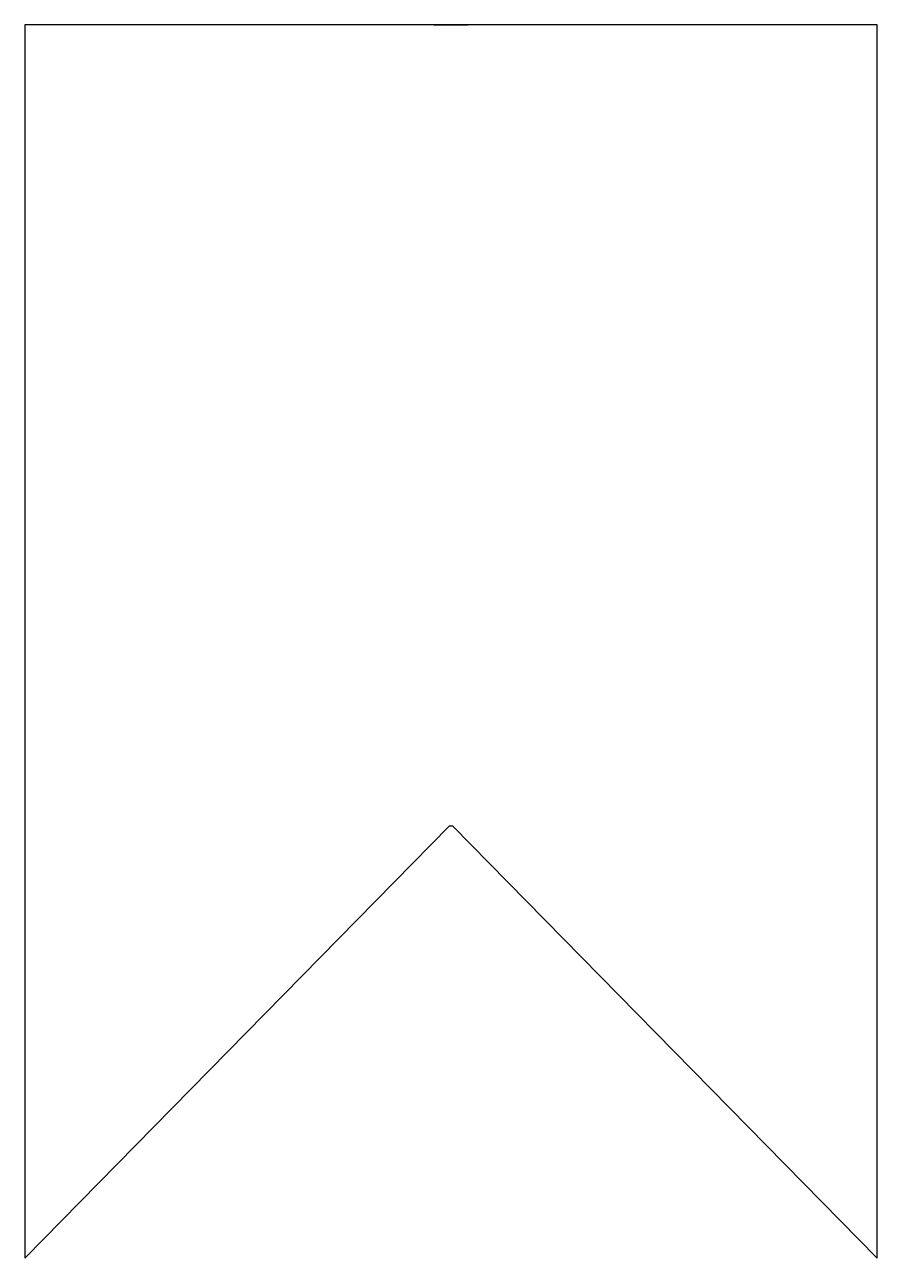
# Model space of a CAD drawing. Header units: centimetres. Extents: x -5.9 to 5.9, y -8.5 to 8.5.
import ezdxf

# ---------------------------------------------------------------- set-up
doc = ezdxf.new("R2010")
doc.units = ezdxf.units.CM
doc.header["$MEASUREMENT"] = 0
doc.layers.add('Camada 1', color=7, linetype='Continuous')

msp = doc.modelspace()

# ---------------------------------------------------------------- linework, layer by layer
at = {"layer": 'Camada 1'}
msp.add_open_spline([(-0.2376, 8.50028), (-0.2376, 8.50028), (5.87558, 8.50028), (5.87558, 8.50028), (5.87558, 8.50028), (5.87558, 8.50028), (5.87558, -8.50028), (5.87558, -8.50028), (5.87558, -8.50028), (5.87558, -8.50028), (0.01926, -2.54123), (0.01926, -2.54123), (0.01926, -2.54123), (0.01926, -2.54123), (-0.01926, -2.54123), (-0.01926, -2.54123), (-0.01926, -2.54123), (-0.01926, -2.54123), (-5.87558, -8.50028), (-5.87558, -8.50028), (-5.87558, -8.50028), (-5.87558, -8.50028), (-5.87558, 8.50028), (-5.87558, 8.50028), (-5.87558, 8.50028), (-5.87558, 8.50028), (0.23757, 8.50028), (0.23757, 8.50028), (0.23757, 8.50028), (0.23757, 8.50028), (-0.2376, 8.50028), (-0.2376, 8.50028)], degree=3, knots=[0, 0, 0, 0, 0.11111111, 0.11111111, 0.11111111, 0.11111111, 0.22222222, 0.22222222, 0.22222222, 0.22222222, 0.33333333, 0.33333333, 0.33333333, 0.33333333, 0.44444444, 0.44444444, 0.44444444, 0.44444444, 0.55555556, 0.55555556, 0.55555556, 0.55555556, 0.66666667, 0.66666667, 0.66666667, 0.66666667, 0.77777778, 0.77777778, 0.77777778, 0.77777778, 1, 1, 1, 1], dxfattribs=at)

doc.saveas('drawing.dxf')
